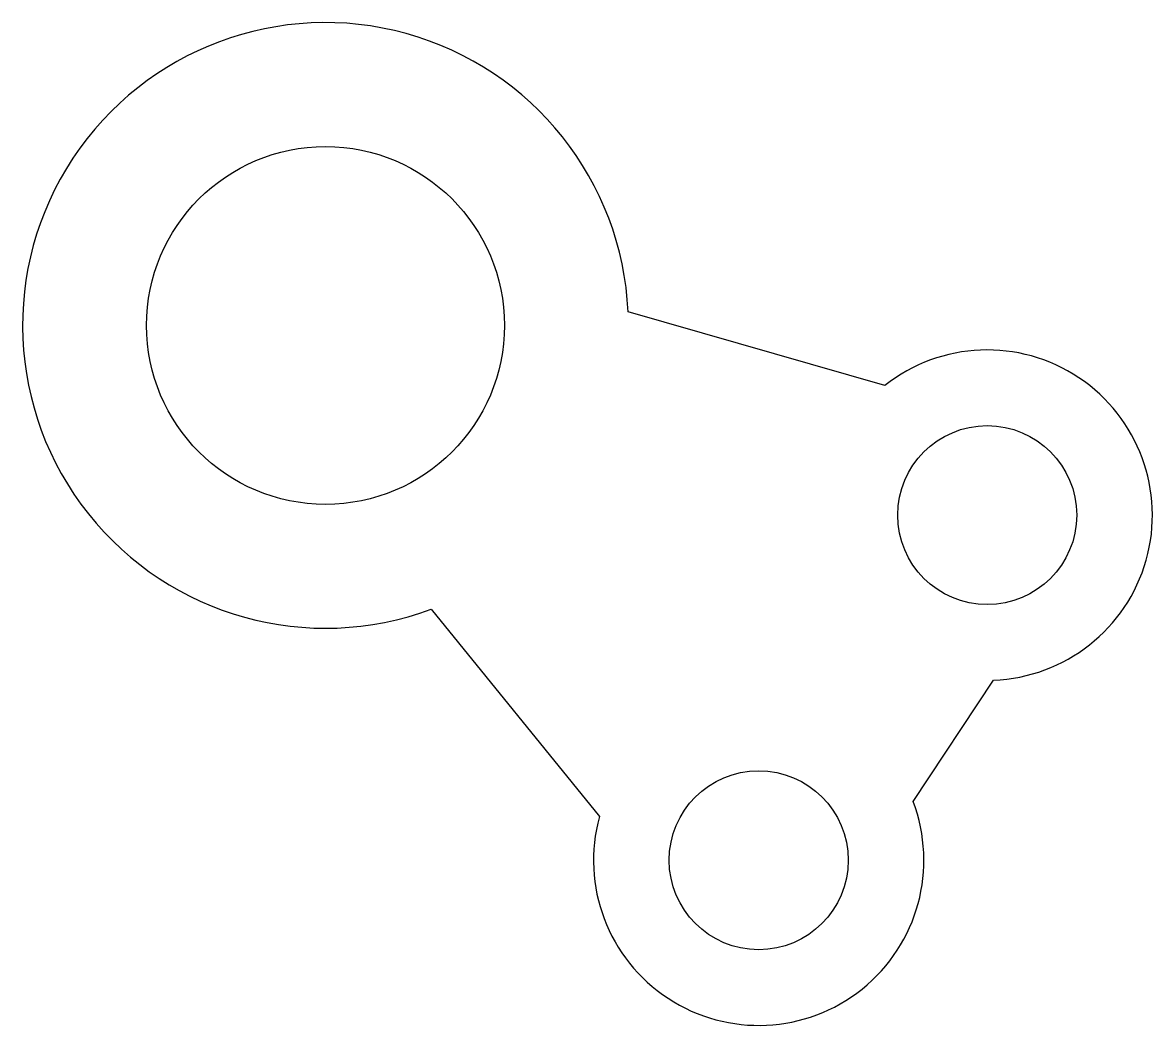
# Model space of a CAD drawing. Header units: millimetres. Extents: x -20.7 to 20.3, y -21.6 to 14.8.
import ezdxf

# ---------------------------------------------------------------- set-up
doc = ezdxf.new("R2010")
doc.units = ezdxf.units.MM
doc.layers.get('0').update_dxf_attribs({"linetype": 'CONTINUOUS'})

msp = doc.modelspace()

# ---------------------------------------------------------------- linework, layer by layer
for p, q in [((10.61, 1.621), (1.287, 4.294)), ((-5.859, -6.503), (0.244, -14.04)), ((11.64, -13.492), (14.558, -9.082))]:
    msp.add_line(p, q)
for centre, radius in [((-9.702, 3.804), 6.5), ((14.33, -3.087), 3.25), ((6.031, -15.624), 3.25)]:
    msp.add_circle(centre, radius)
for centre, radius, start, end in [((-9.702, 3.804), 11, 2.553, 290.447), ((14.33, -3.087), 6, -87.8147, 128.3147), ((6.031, -15.624), 6, -195.3147, 20.8147)]:
    msp.add_arc(centre, radius, start, end)

doc.saveas('drawing.dxf')
